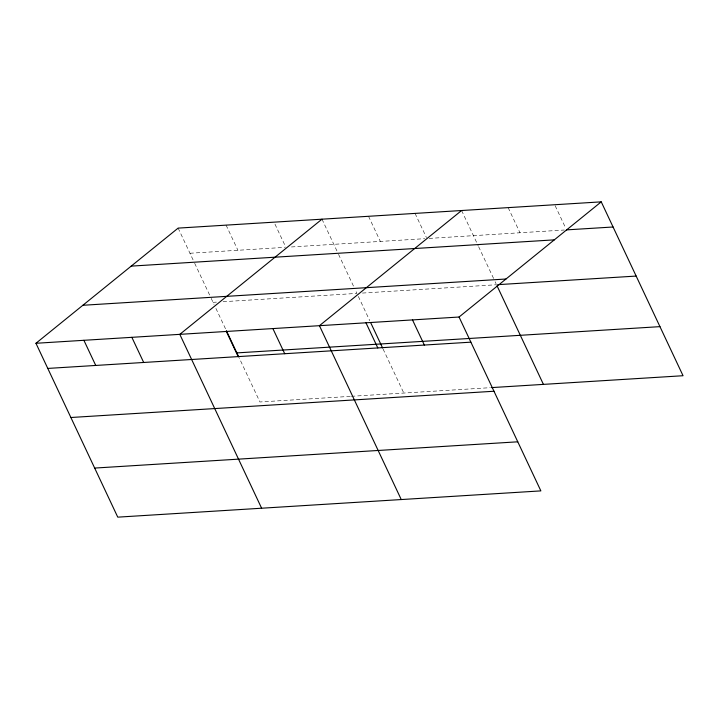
<?xml version="1.0" encoding="UTF-8"?>
<svg xmlns="http://www.w3.org/2000/svg" width="719" height="719" viewBox="0 0 719 719"><rect width="100%" height="100%" fill="white"/><g stroke="black" fill="none" stroke-linecap="round" stroke-linejoin="round"><path stroke-width="0.54" stroke-dasharray="3.6 2.7" d="M189.96 253.25L284.751 247.372M291.438 246.959L424.686 238.681M429.117 238.411L564.307 230.017M213.058 302.331L216.401 302.124M223.097 301.71L356.912 293.406L355.024 289.398M362.448 293.064L496.532 284.742M350.27 396.376L259.945 401.975L239.211 357.909M351.393 396.304L490.232 387.685M555.167 205.742L565.574 227.869M508.153 207.629L519.981 232.767M461.607 210.514L478.153 245.673M478.629 246.68L494.654 280.734M495.121 281.731L496.065 283.735M415.07 213.408L426.43 237.54M368.523 216.293L380.36 241.44M321.986 219.178L338.056 253.34M338.532 254.337L354.557 288.4M358.341 296.435L369.764 320.71M383.065 348.976L403.799 393.05M274.982 224.166L285.865 247.3M226.081 225.137L237.917 250.275M178.132 228.112L194.202 262.264M194.678 263.271L210.703 297.324M211.17 298.322L214.01 304.353M215.916 308.397L225.91 329.635"/><path stroke-width="1.08" d="M35.95 343.278L459.055 317.025L540.868 490.888L117.763 517.15L35.95 343.278L178.132 228.112L601.237 201.85L683.05 375.722L491.347 387.613M321.986 219.178L179.804 334.353L261.617 508.225M461.607 210.514L319.434 325.689L401.247 499.552M459.055 317.025L601.237 201.85M566.527 229.882L613.064 226.997M131.209 266.12L554.313 239.858M82.874 305.278L505.969 279.017M497.647 284.67L636.162 276.069M236.848 352.903L659.952 326.642M47.778 368.425L470.882 342.163M70.875 417.505L493.98 391.244M94.674 468.069L517.779 441.808M497.009 285.749L543.429 384.386M412.508 319.91L424.345 345.057M370.716 322.732L382.589 347.978M365.971 322.795L377.799 347.942M272.887 328.574L284.715 353.721M226.377 330.65L238.735 356.903M226.35 331.468L238.178 356.606M131.856 337.328L143.683 362.475M83.898 340.303L95.735 365.45"/></g></svg>
